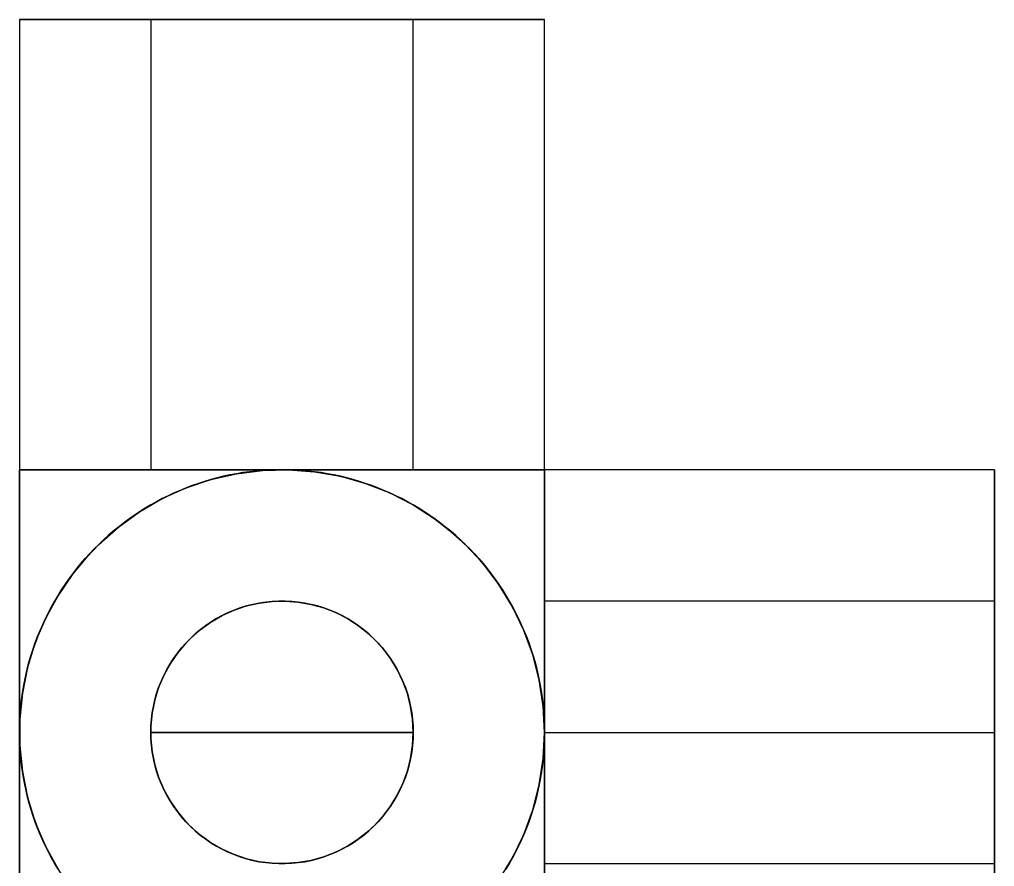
# Model space of a CAD drawing. Extents: x 0 to 2.83, y 0 to 3.3.
# Drawn here: x 0 to 1.026, y 0.609 to 1.5 of the extents above; entities that cross this region are included whole.
import ezdxf

# ---------------------------------------------------------------- set-up
doc = ezdxf.new("R2010")
doc.units = 0
doc.linetypes.add('HIDDEN', pattern=[9, 6, -3])
doc.layers.add('TOP', color=7, linetype='CONTINUOUS')
doc.layers.add('TOP_HID', color=7, linetype='HIDDEN')

msp = doc.modelspace()

# ---------------------------------------------------------------- linework, layer by layer
at = {"layer": 'TOP'}
for p, q in [((0, 1.5), (0.552632, 1.5)), ((0, 1.5), (0, 1.026316)), ((0.552632, 1.026316), (0.552632, 1.5)), ((0.276316, 1.026316), (0, 1.026316)), ((0, 0.75), (0, 1.026316)), ((0.552632, 1.026316), (0.276316, 1.026316)), ((0.552632, 0.75), (0.552632, 1.026316)), ((1.026316, 1.026316), (0.552632, 1.026316)), ((1.026316, 1.026316), (1.026316, 0.75)), ((0.21483, 1.019388), (0.188313, 1.011927)), ((0.241958, 1.024171), (0.21483, 1.019388)), ((0.269427, 1.02623), (0.241958, 1.024171)), ((0.296965, 1.025543), (0.269427, 1.02623)), ((0.324298, 1.022118), (0.296965, 1.025543)), ((0.351153, 1.015988), (0.324298, 1.022118)), ((0.188313, 1.011927), (0.162671, 1.001863)), ((0.377265, 1.007215), (0.351153, 1.015988)), ((0.402374, 0.995886), (0.377265, 1.007215)), ((0.162671, 1.001863), (0.138158, 0.989296)), ((0.42623, 0.982112), (0.402374, 0.995886)), ((0.138158, 0.989296), (0.115018, 0.974351)), ((0.448596, 0.966032), (0.42623, 0.982112)), ((0.115018, 0.974351), (0.093482, 0.957176)), ((0.46925, 0.947805), (0.448596, 0.966032)), ((0.093482, 0.957176), (0.073762, 0.937942)), ((0.487986, 0.927612), (0.46925, 0.947805)), ((0.073762, 0.937942), (0.056055, 0.916841)), ((0.504619, 0.905654), (0.487986, 0.927612)), ((0.056055, 0.916841), (0.040538, 0.894081)), ((0.518982, 0.882149), (0.504619, 0.905654)), ((0.040538, 0.894081), (0.027364, 0.869889)), ((0.245573, 0.884694), (0.232314, 0.880964)), ((0.259137, 0.887086), (0.245573, 0.884694)), ((0.272871, 0.888115), (0.259137, 0.887086)), ((0.28664, 0.887772), (0.272871, 0.888115)), ((0.300307, 0.886059), (0.28664, 0.887772)), ((0.313735, 0.882994), (0.300307, 0.886059)), ((0.326791, 0.878608), (0.313735, 0.882994)), ((0.219493, 0.875932), (0.207237, 0.869648)), ((0.232314, 0.880964), (0.219493, 0.875932)), ((0.339345, 0.872943), (0.326791, 0.878608)), ((0.351273, 0.866056), (0.339345, 0.872943)), ((0.530934, 0.857331), (0.518982, 0.882149)), ((0.027364, 0.869889), (0.016664, 0.844506)), ((0.195667, 0.862176), (0.184899, 0.853588)), ((0.207237, 0.869648), (0.195667, 0.862176)), ((0.362456, 0.858016), (0.351273, 0.866056)), ((0.184899, 0.853588), (0.175039, 0.843971)), ((0.372783, 0.848903), (0.362456, 0.858016)), ((0.540356, 0.831446), (0.530934, 0.857331)), ((0.016664, 0.844506), (0.008544, 0.818183)), ((0.175039, 0.843971), (0.166186, 0.83342)), ((0.382151, 0.838806), (0.372783, 0.848903)), ((0.166186, 0.83342), (0.158427, 0.82204)), ((0.390467, 0.827827), (0.382151, 0.838806)), ((0.547153, 0.804751), (0.540356, 0.831446)), ((0.158427, 0.82204), (0.15184, 0.809944)), ((0.397649, 0.816075), (0.390467, 0.827827)), ((0.008544, 0.818183), (0.003086, 0.791183)), ((0.403625, 0.803665), (0.397649, 0.816075)), ((0.15184, 0.809944), (0.14649, 0.797253)), ((0.408336, 0.790723), (0.403625, 0.803665)), ((0.551259, 0.777512), (0.547153, 0.804751)), ((0.003086, 0.791183), (0.000343, 0.763773)), ((0.14649, 0.797253), (0.14243, 0.784091)), ((0.411734, 0.777375), (0.408336, 0.790723)), ((0.14243, 0.784091), (0.139701, 0.770591)), ((0.139701, 0.770591), (0.13833, 0.756887)), ((0.413787, 0.763756), (0.411734, 0.777375)), ((0.552632, 0.75), (0.551259, 0.777512)), ((0.000343, 0.763773), (0.000343, 0.736227)), ((0.414474, 0.75), (0.413787, 0.763756)), ((0, 0.75), (0, 0.473684)), ((0.414474, 0.75), (0.138158, 0.75)), ((0.13833, 0.756887), (0.13833, 0.743113)), ((0.413787, 0.736244), (0.414474, 0.75)), ((0.551259, 0.722488), (0.552632, 0.75)), ((0.552632, 0.75), (0.552632, 0.473684)), ((0.552632, 0.75), (1.026316, 0.75)), ((1.026316, 0.75), (1.026316, 0.473684)), ((0.13833, 0.743113), (0.139701, 0.729409)), ((0.000343, 0.736227), (0.003086, 0.708817)), ((0.139701, 0.729409), (0.14243, 0.715909)), ((0.411734, 0.722625), (0.413787, 0.736244)), ((0.408336, 0.709277), (0.411734, 0.722625)), ((0.547153, 0.695249), (0.551259, 0.722488)), ((0.003086, 0.708817), (0.008544, 0.681817)), ((0.14243, 0.715909), (0.14649, 0.702747)), ((0.403625, 0.696335), (0.408336, 0.709277)), ((0.14649, 0.702747), (0.15184, 0.690056)), ((0.15184, 0.690056), (0.158427, 0.67796)), ((0.397649, 0.683925), (0.403625, 0.696335)), ((0.540356, 0.668554), (0.547153, 0.695249)), ((0.008544, 0.681817), (0.016664, 0.655494)), ((0.158427, 0.67796), (0.166186, 0.66658)), ((0.390467, 0.672173), (0.397649, 0.683925)), ((0.382151, 0.661194), (0.390467, 0.672173)), ((0.530934, 0.642669), (0.540356, 0.668554)), ((0.166186, 0.66658), (0.175039, 0.656029)), ((0.372783, 0.651097), (0.382151, 0.661194)), ((0.016664, 0.655494), (0.027364, 0.630111)), ((0.175039, 0.656029), (0.184899, 0.646412)), ((0.362456, 0.641984), (0.372783, 0.651097)), ((0.184899, 0.646412), (0.195667, 0.637824)), ((0.195667, 0.637824), (0.207237, 0.630352)), ((0.351273, 0.633944), (0.362456, 0.641984)), ((0.518982, 0.617851), (0.530934, 0.642669)), ((0.027364, 0.630111), (0.040538, 0.605919)), ((0.207237, 0.630352), (0.219493, 0.624068)), ((0.326791, 0.621392), (0.339345, 0.627057)), ((0.339345, 0.627057), (0.351273, 0.633944)), ((0.219493, 0.624068), (0.232314, 0.619036)), ((0.232314, 0.619036), (0.245573, 0.615306)), ((0.300307, 0.613941), (0.313735, 0.617006)), ((0.313735, 0.617006), (0.326791, 0.621392)), ((0.504619, 0.594346), (0.518982, 0.617851)), ((0.245573, 0.615306), (0.259137, 0.612914)), ((0.259137, 0.612914), (0.272871, 0.611885)), ((0.272871, 0.611885), (0.28664, 0.612228)), ((0.28664, 0.612228), (0.300307, 0.613941))]:
    msp.add_line(p, q, dxfattribs=at)
at = {"layer": 'TOP_HID', "linetype": 'HIDDEN'}
for p, q in [((0.552632, 1.5), (0, 1.5)), ((0.414474, 1.5), (0.138158, 1.5)), ((0.138158, 1.5), (0.414474, 1.5)), ((0.138158, 1.5), (0.138158, 1.026316)), ((0.414474, 1.026316), (0.414474, 1.5)), ((0.276316, 1.026316), (0, 1.026316)), ((0, 1.026316), (0.276316, 1.026316)), ((0, 0.75), (0, 1.026316)), ((0, 1.026316), (0.276316, 1.026316)), ((0, 1.026316), (0, 0.75)), ((0, 0.75), (0, 1.026316)), ((0.138158, 1.026316), (0.414474, 1.026316)), ((0.414474, 1.026316), (0.138158, 1.026316)), ((0.414474, 1.026316), (0.138158, 1.026316)), ((0.276316, 1.026316), (0.269427, 1.02623)), ((0.269427, 1.02623), (0.276316, 1.026316)), ((0.552632, 1.026316), (0.276316, 1.026316)), ((0.276316, 1.026316), (0.552632, 1.026316)), ((0.276316, 1.026316), (0.283205, 1.02623)), ((0.283205, 1.02623), (0.276316, 1.026316)), ((0.276316, 1.026316), (0.552632, 1.026316)), ((0.552632, 0.75), (0.552632, 1.026316)), ((0.552632, 1.026316), (0.552632, 0.75)), ((0.552632, 0.75), (0.552632, 1.026316)), ((1.026316, 0.473684), (1.026316, 1.026316)), ((0.201478, 1.015988), (0.228334, 1.022118)), ((0.208133, 1.017771), (0.201478, 1.015988)), ((0.201478, 1.015988), (0.208133, 1.017771)), ((0.21483, 1.019388), (0.208133, 1.017771)), ((0.208133, 1.017771), (0.21483, 1.019388)), ((0.221565, 1.020837), (0.21483, 1.019388)), ((0.21483, 1.019388), (0.221565, 1.020837)), ((0.228334, 1.022118), (0.221565, 1.020837)), ((0.221565, 1.020837), (0.228334, 1.022118)), ((0.228334, 1.022118), (0.255667, 1.025543)), ((0.235133, 1.02323), (0.228334, 1.022118)), ((0.228334, 1.022118), (0.235133, 1.02323)), ((0.241958, 1.024171), (0.235133, 1.02323)), ((0.235133, 1.02323), (0.241958, 1.024171)), ((0.248804, 1.024943), (0.241958, 1.024171)), ((0.241958, 1.024171), (0.248804, 1.024943)), ((0.255667, 1.025543), (0.248804, 1.024943)), ((0.248804, 1.024943), (0.255667, 1.025543)), ((0.255667, 1.025543), (0.283205, 1.02623)), ((0.262543, 1.025972), (0.255667, 1.025543)), ((0.255667, 1.025543), (0.262543, 1.025972)), ((0.269427, 1.02623), (0.262543, 1.025972)), ((0.262543, 1.025972), (0.269427, 1.02623)), ((0.283205, 1.02623), (0.290089, 1.025972)), ((0.290089, 1.025972), (0.283205, 1.02623)), ((0.283205, 1.02623), (0.310674, 1.024171)), ((0.290089, 1.025972), (0.296965, 1.025543)), ((0.296965, 1.025543), (0.290089, 1.025972)), ((0.296965, 1.025543), (0.303828, 1.024943)), ((0.303828, 1.024943), (0.296965, 1.025543)), ((0.303828, 1.024943), (0.310674, 1.024171)), ((0.310674, 1.024171), (0.303828, 1.024943)), ((0.310674, 1.024171), (0.317499, 1.02323)), ((0.317499, 1.02323), (0.310674, 1.024171)), ((0.310674, 1.024171), (0.337802, 1.019388)), ((0.317499, 1.02323), (0.324298, 1.022118)), ((0.324298, 1.022118), (0.317499, 1.02323)), ((0.324298, 1.022118), (0.331067, 1.020837)), ((0.331067, 1.020837), (0.324298, 1.022118)), ((0.331067, 1.020837), (0.337802, 1.019388)), ((0.337802, 1.019388), (0.331067, 1.020837)), ((0.337802, 1.019388), (0.344499, 1.017771)), ((0.344499, 1.017771), (0.337802, 1.019388)), ((0.337802, 1.019388), (0.364319, 1.011927)), ((0.344499, 1.017771), (0.351153, 1.015988)), ((0.351153, 1.015988), (0.344499, 1.017771)), ((0.150258, 0.995886), (0.175366, 1.007215)), ((0.175366, 1.007215), (0.168985, 1.004618)), ((0.168985, 1.004618), (0.175366, 1.007215)), ((0.175366, 1.007215), (0.201478, 1.015988)), ((0.18181, 1.009652), (0.175366, 1.007215)), ((0.175366, 1.007215), (0.18181, 1.009652)), ((0.188313, 1.011927), (0.18181, 1.009652)), ((0.18181, 1.009652), (0.188313, 1.011927)), ((0.19487, 1.01404), (0.188313, 1.011927)), ((0.188313, 1.011927), (0.19487, 1.01404)), ((0.201478, 1.015988), (0.19487, 1.01404)), ((0.19487, 1.01404), (0.201478, 1.015988)), ((0.351153, 1.015988), (0.357761, 1.01404)), ((0.357761, 1.01404), (0.351153, 1.015988)), ((0.357761, 1.01404), (0.364319, 1.011927)), ((0.364319, 1.011927), (0.357761, 1.01404)), ((0.364319, 1.011927), (0.370821, 1.009652)), ((0.370821, 1.009652), (0.364319, 1.011927)), ((0.364319, 1.011927), (0.389961, 1.001863)), ((0.370821, 1.009652), (0.377265, 1.007215)), ((0.377265, 1.007215), (0.370821, 1.009652)), ((0.377265, 1.007215), (0.383646, 1.004618)), ((0.383646, 1.004618), (0.377265, 1.007215)), ((0.126402, 0.982112), (0.150258, 0.995886)), ((0.150258, 0.995886), (0.144167, 0.992666)), ((0.144167, 0.992666), (0.150258, 0.995886)), ((0.156427, 0.998952), (0.150258, 0.995886)), ((0.150258, 0.995886), (0.156427, 0.998952)), ((0.162671, 1.001863), (0.156427, 0.998952)), ((0.156427, 0.998952), (0.162671, 1.001863)), ((0.168985, 1.004618), (0.162671, 1.001863)), ((0.162671, 1.001863), (0.168985, 1.004618)), ((0.383646, 1.004618), (0.389961, 1.001863)), ((0.389961, 1.001863), (0.383646, 1.004618)), ((0.389961, 1.001863), (0.396205, 0.998952)), ((0.396205, 0.998952), (0.389961, 1.001863)), ((0.389961, 1.001863), (0.414474, 0.989296)), ((0.396205, 0.998952), (0.402374, 0.995886)), ((0.402374, 0.995886), (0.396205, 0.998952)), ((0.402374, 0.995886), (0.408465, 0.992666)), ((0.408465, 0.992666), (0.402374, 0.995886)), ((0.132235, 0.985778), (0.126402, 0.982112)), ((0.126402, 0.982112), (0.132235, 0.985778)), ((0.138158, 0.989296), (0.132235, 0.985778)), ((0.132235, 0.985778), (0.138158, 0.989296)), ((0.144167, 0.992666), (0.138158, 0.989296)), ((0.138158, 0.989296), (0.144167, 0.992666)), ((0.408465, 0.992666), (0.414474, 0.989296)), ((0.414474, 0.989296), (0.408465, 0.992666)), ((0.414474, 0.989296), (0.420397, 0.985778)), ((0.420397, 0.985778), (0.414474, 0.989296)), ((0.414474, 0.989296), (0.437613, 0.974351)), ((0.420397, 0.985778), (0.42623, 0.982112)), ((0.42623, 0.982112), (0.420397, 0.985778)), ((0.104036, 0.966032), (0.126402, 0.982112)), ((0.120662, 0.978303), (0.115018, 0.974351)), ((0.115018, 0.974351), (0.120662, 0.978303)), ((0.126402, 0.982112), (0.120662, 0.978303)), ((0.120662, 0.978303), (0.126402, 0.982112)), ((0.42623, 0.982112), (0.43197, 0.978303)), ((0.43197, 0.978303), (0.42623, 0.982112)), ((0.43197, 0.978303), (0.437613, 0.974351)), ((0.437613, 0.974351), (0.43197, 0.978303)), ((0.083382, 0.947805), (0.104036, 0.966032)), ((0.104036, 0.966032), (0.098703, 0.96167)), ((0.098703, 0.96167), (0.104036, 0.966032)), ((0.109475, 0.97026), (0.104036, 0.966032)), ((0.104036, 0.966032), (0.109475, 0.97026)), ((0.115018, 0.974351), (0.109475, 0.97026)), ((0.109475, 0.97026), (0.115018, 0.974351)), ((0.437613, 0.974351), (0.443156, 0.97026)), ((0.443156, 0.97026), (0.437613, 0.974351)), ((0.437613, 0.974351), (0.45915, 0.957176)), ((0.443156, 0.97026), (0.448596, 0.966032)), ((0.448596, 0.966032), (0.443156, 0.97026)), ((0.448596, 0.966032), (0.453928, 0.96167)), ((0.453928, 0.96167), (0.448596, 0.966032)), ((0.093482, 0.957176), (0.088373, 0.952554)), ((0.088373, 0.952554), (0.093482, 0.957176)), ((0.098703, 0.96167), (0.093482, 0.957176)), ((0.093482, 0.957176), (0.098703, 0.96167)), ((0.453928, 0.96167), (0.45915, 0.957176)), ((0.45915, 0.957176), (0.453928, 0.96167)), ((0.45915, 0.957176), (0.464258, 0.952554)), ((0.464258, 0.952554), (0.45915, 0.957176)), ((0.45915, 0.957176), (0.47887, 0.937942)), ((0.064646, 0.927612), (0.083382, 0.947805)), ((0.083382, 0.947805), (0.07851, 0.942934)), ((0.07851, 0.942934), (0.083382, 0.947805)), ((0.088373, 0.952554), (0.083382, 0.947805)), ((0.083382, 0.947805), (0.088373, 0.952554)), ((0.464258, 0.952554), (0.46925, 0.947805)), ((0.46925, 0.947805), (0.464258, 0.952554)), ((0.46925, 0.947805), (0.474121, 0.942934)), ((0.474121, 0.942934), (0.46925, 0.947805)), ((0.073762, 0.937942), (0.069139, 0.932834)), ((0.069139, 0.932834), (0.073762, 0.937942)), ((0.07851, 0.942934), (0.073762, 0.937942)), ((0.073762, 0.937942), (0.07851, 0.942934)), ((0.474121, 0.942934), (0.47887, 0.937942)), ((0.47887, 0.937942), (0.474121, 0.942934)), ((0.47887, 0.937942), (0.483492, 0.932834)), ((0.483492, 0.932834), (0.47887, 0.937942)), ((0.47887, 0.937942), (0.496576, 0.916841)), ((0.048013, 0.905654), (0.064646, 0.927612)), ((0.064646, 0.927612), (0.060283, 0.92228)), ((0.060283, 0.92228), (0.064646, 0.927612)), ((0.069139, 0.932834), (0.064646, 0.927612)), ((0.064646, 0.927612), (0.069139, 0.932834)), ((0.483492, 0.932834), (0.487986, 0.927612)), ((0.487986, 0.927612), (0.483492, 0.932834)), ((0.487986, 0.927612), (0.492348, 0.92228)), ((0.492348, 0.92228), (0.487986, 0.927612)), ((0.056055, 0.916841), (0.051964, 0.911298)), ((0.051964, 0.911298), (0.056055, 0.916841)), ((0.060283, 0.92228), (0.056055, 0.916841)), ((0.056055, 0.916841), (0.060283, 0.92228)), ((0.492348, 0.92228), (0.496576, 0.916841)), ((0.496576, 0.916841), (0.492348, 0.92228)), ((0.496576, 0.916841), (0.500667, 0.911298)), ((0.500667, 0.911298), (0.496576, 0.916841)), ((0.496576, 0.916841), (0.512094, 0.894081)), ((0.033649, 0.882149), (0.048013, 0.905654)), ((0.048013, 0.905654), (0.044203, 0.899914)), ((0.044203, 0.899914), (0.048013, 0.905654)), ((0.051964, 0.911298), (0.048013, 0.905654)), ((0.048013, 0.905654), (0.051964, 0.911298)), ((0.500667, 0.911298), (0.504619, 0.905654)), ((0.504619, 0.905654), (0.500667, 0.911298)), ((0.504619, 0.905654), (0.508428, 0.899914)), ((0.508428, 0.899914), (0.504619, 0.905654)), ((0.040538, 0.894081), (0.037019, 0.888158)), ((0.037019, 0.888158), (0.040538, 0.894081)), ((0.044203, 0.899914), (0.040538, 0.894081)), ((0.040538, 0.894081), (0.044203, 0.899914)), ((0.508428, 0.899914), (0.512094, 0.894081)), ((0.512094, 0.894081), (0.508428, 0.899914)), ((0.512094, 0.894081), (0.515612, 0.888158)), ((0.515612, 0.888158), (0.512094, 0.894081)), ((0.512094, 0.894081), (0.525268, 0.869889)), ((0, 0.881579), (0, 0.885965)), ((0, 0.885965), (0, 0.881579)), ((0.037019, 0.888158), (0.033649, 0.882149)), ((0.033649, 0.882149), (0.037019, 0.888158)), ((0.225841, 0.878608), (0.238897, 0.882994)), ((0.238897, 0.882994), (0.232314, 0.880964)), ((0.232314, 0.880964), (0.238897, 0.882994)), ((0.238897, 0.882994), (0.252325, 0.886059)), ((0.245573, 0.884694), (0.238897, 0.882994)), ((0.238897, 0.882994), (0.245573, 0.884694)), ((0.252325, 0.886059), (0.245573, 0.884694)), ((0.245573, 0.884694), (0.252325, 0.886059)), ((0.252325, 0.886059), (0.265991, 0.887772)), ((0.259137, 0.887086), (0.252325, 0.886059)), ((0.252325, 0.886059), (0.259137, 0.887086)), ((0.265991, 0.887772), (0.259137, 0.887086)), ((0.259137, 0.887086), (0.265991, 0.887772)), ((0.265991, 0.887772), (0.27976, 0.888115)), ((0.272871, 0.888115), (0.265991, 0.887772)), ((0.265991, 0.887772), (0.272871, 0.888115)), ((0.27976, 0.888115), (0.272871, 0.888115)), ((0.272871, 0.888115), (0.27976, 0.888115)), ((0.27976, 0.888115), (0.293495, 0.887086)), ((0.28664, 0.887772), (0.27976, 0.888115)), ((0.27976, 0.888115), (0.28664, 0.887772)), ((0.293495, 0.887086), (0.28664, 0.887772)), ((0.28664, 0.887772), (0.293495, 0.887086)), ((0.293495, 0.887086), (0.307059, 0.884694)), ((0.300307, 0.886059), (0.293495, 0.887086)), ((0.293495, 0.887086), (0.300307, 0.886059)), ((0.307059, 0.884694), (0.300307, 0.886059)), ((0.300307, 0.886059), (0.307059, 0.884694)), ((0.307059, 0.884694), (0.320317, 0.880964)), ((0.313735, 0.882994), (0.307059, 0.884694)), ((0.307059, 0.884694), (0.313735, 0.882994)), ((0.320317, 0.880964), (0.313735, 0.882994)), ((0.313735, 0.882994), (0.320317, 0.880964)), ((0.515612, 0.888158), (0.518982, 0.882149)), ((0.518982, 0.882149), (0.515612, 0.888158)), ((0.552632, 0.75), (0.552632, 0.888158)), ((0.552632, 0.888158), (0.552632, 0.75)), ((1.026316, 0.888158), (0.552632, 0.888158)), ((1.026316, 0.611842), (1.026316, 0.888158)), ((1.026316, 0.888158), (1.026316, 0.75)), ((0, 0.877193), (0, 0.881579)), ((0, 0.881579), (0, 0.877193)), ((0, 0.872807), (0, 0.877193)), ((0, 0.877193), (0, 0.872807)), ((0, 0.868421), (0, 0.872807)), ((0, 0.872807), (0, 0.868421)), ((0.021697, 0.857331), (0.033649, 0.882149)), ((0.03043, 0.876058), (0.027364, 0.869889)), ((0.027364, 0.869889), (0.03043, 0.876058)), ((0.033649, 0.882149), (0.03043, 0.876058)), ((0.03043, 0.876058), (0.033649, 0.882149)), ((0.201359, 0.866056), (0.213287, 0.872943)), ((0.213287, 0.872943), (0.207237, 0.869648)), ((0.207237, 0.869648), (0.213287, 0.872943)), ((0.213287, 0.872943), (0.225841, 0.878608)), ((0.219493, 0.875932), (0.213287, 0.872943)), ((0.213287, 0.872943), (0.219493, 0.875932)), ((0.225841, 0.878608), (0.219493, 0.875932)), ((0.219493, 0.875932), (0.225841, 0.878608)), ((0.232314, 0.880964), (0.225841, 0.878608)), ((0.225841, 0.878608), (0.232314, 0.880964)), ((0.320317, 0.880964), (0.333138, 0.875932)), ((0.326791, 0.878608), (0.320317, 0.880964)), ((0.320317, 0.880964), (0.326791, 0.878608)), ((0.333138, 0.875932), (0.326791, 0.878608)), ((0.326791, 0.878608), (0.333138, 0.875932)), ((0.333138, 0.875932), (0.345395, 0.869648)), ((0.339345, 0.872943), (0.333138, 0.875932)), ((0.333138, 0.875932), (0.339345, 0.872943)), ((0.345395, 0.869648), (0.339345, 0.872943)), ((0.339345, 0.872943), (0.345395, 0.869648)), ((0.518982, 0.882149), (0.522201, 0.876058)), ((0.522201, 0.876058), (0.518982, 0.882149)), ((0.522201, 0.876058), (0.525268, 0.869889)), ((0.525268, 0.869889), (0.522201, 0.876058)), ((0, 0.864035), (0, 0.868421)), ((0, 0.868421), (0, 0.864035)), ((0, 0.859649), (0, 0.864035)), ((0, 0.864035), (0, 0.859649)), ((0.024452, 0.863645), (0.021697, 0.857331)), ((0.021697, 0.857331), (0.024452, 0.863645)), ((0.027364, 0.869889), (0.024452, 0.863645)), ((0.024452, 0.863645), (0.027364, 0.869889)), ((0.190176, 0.858016), (0.201359, 0.866056)), ((0.195667, 0.862176), (0.190176, 0.858016)), ((0.190176, 0.858016), (0.195667, 0.862176)), ((0.201359, 0.866056), (0.195667, 0.862176)), ((0.195667, 0.862176), (0.201359, 0.866056)), ((0.207237, 0.869648), (0.201359, 0.866056)), ((0.201359, 0.866056), (0.207237, 0.869648)), ((0.345395, 0.869648), (0.356965, 0.862176)), ((0.351273, 0.866056), (0.345395, 0.869648)), ((0.345395, 0.869648), (0.351273, 0.866056)), ((0.356965, 0.862176), (0.351273, 0.866056)), ((0.351273, 0.866056), (0.356965, 0.862176)), ((0.356965, 0.862176), (0.367733, 0.853588)), ((0.362456, 0.858016), (0.356965, 0.862176)), ((0.356965, 0.862176), (0.362456, 0.858016)), ((0.525268, 0.869889), (0.528179, 0.863645)), ((0.528179, 0.863645), (0.525268, 0.869889)), ((0.525268, 0.869889), (0.535968, 0.844506)), ((0.528179, 0.863645), (0.530934, 0.857331)), ((0.530934, 0.857331), (0.528179, 0.863645)), ((0, 0.855263), (0, 0.859649)), ((0, 0.859649), (0, 0.855263)), ((0, 0.850877), (0, 0.855263)), ((0, 0.855263), (0, 0.850877)), ((0.012276, 0.831446), (0.021697, 0.857331)), ((0.021697, 0.857331), (0.019101, 0.850949)), ((0.019101, 0.850949), (0.021697, 0.857331)), ((0.179849, 0.848903), (0.190176, 0.858016)), ((0.184899, 0.853588), (0.179849, 0.848903)), ((0.179849, 0.848903), (0.184899, 0.853588)), ((0.190176, 0.858016), (0.184899, 0.853588)), ((0.184899, 0.853588), (0.190176, 0.858016)), ((0.367733, 0.853588), (0.362456, 0.858016)), ((0.362456, 0.858016), (0.367733, 0.853588)), ((0.367733, 0.853588), (0.377593, 0.843971)), ((0.372783, 0.848903), (0.367733, 0.853588)), ((0.367733, 0.853588), (0.372783, 0.848903)), ((0.530934, 0.857331), (0.533531, 0.850949)), ((0.533531, 0.850949), (0.530934, 0.857331)), ((0, 0.846491), (0, 0.850877)), ((0, 0.850877), (0, 0.846491)), ((0, 0.842105), (0, 0.846491)), ((0, 0.846491), (0, 0.842105)), ((0, 0.837719), (0, 0.842105)), ((0, 0.842105), (0, 0.837719)), ((0.016664, 0.844506), (0.014388, 0.838003)), ((0.014388, 0.838003), (0.016664, 0.844506)), ((0.019101, 0.850949), (0.016664, 0.844506)), ((0.016664, 0.844506), (0.019101, 0.850949)), ((0.170481, 0.838806), (0.179849, 0.848903)), ((0.175039, 0.843971), (0.170481, 0.838806)), ((0.170481, 0.838806), (0.175039, 0.843971)), ((0.179849, 0.848903), (0.175039, 0.843971)), ((0.175039, 0.843971), (0.179849, 0.848903)), ((0.377593, 0.843971), (0.372783, 0.848903)), ((0.372783, 0.848903), (0.377593, 0.843971)), ((0.377593, 0.843971), (0.386446, 0.83342)), ((0.382151, 0.838806), (0.377593, 0.843971)), ((0.377593, 0.843971), (0.382151, 0.838806)), ((0.533531, 0.850949), (0.535968, 0.844506)), ((0.535968, 0.844506), (0.533531, 0.850949)), ((0.535968, 0.844506), (0.538243, 0.838003)), ((0.538243, 0.838003), (0.535968, 0.844506)), ((0.535968, 0.844506), (0.544087, 0.818183)), ((0, 0.833333), (0, 0.837719)), ((0, 0.837719), (0, 0.833333)), ((0, 0.828947), (0, 0.833333)), ((0, 0.833333), (0, 0.828947)), ((0.005479, 0.804751), (0.012276, 0.831446)), ((0.012276, 0.831446), (0.010328, 0.824837)), ((0.010328, 0.824837), (0.012276, 0.831446)), ((0.014388, 0.838003), (0.012276, 0.831446)), ((0.012276, 0.831446), (0.014388, 0.838003)), ((0.162164, 0.827827), (0.170481, 0.838806)), ((0.166186, 0.83342), (0.162164, 0.827827)), ((0.162164, 0.827827), (0.166186, 0.83342)), ((0.170481, 0.838806), (0.166186, 0.83342)), ((0.166186, 0.83342), (0.170481, 0.838806)), ((0.386446, 0.83342), (0.382151, 0.838806)), ((0.382151, 0.838806), (0.386446, 0.83342)), ((0.386446, 0.83342), (0.394205, 0.82204)), ((0.390467, 0.827827), (0.386446, 0.83342)), ((0.386446, 0.83342), (0.390467, 0.827827)), ((0.538243, 0.838003), (0.540356, 0.831446)), ((0.540356, 0.831446), (0.538243, 0.838003)), ((0.540356, 0.831446), (0.542304, 0.824837)), ((0.542304, 0.824837), (0.540356, 0.831446)), ((0, 0.824561), (0, 0.828947)), ((0, 0.828947), (0, 0.824561)), ((0, 0.820175), (0, 0.824561)), ((0, 0.824561), (0, 0.820175)), ((0.010328, 0.824837), (0.008544, 0.818183)), ((0.008544, 0.818183), (0.010328, 0.824837)), ((0.154983, 0.816075), (0.162164, 0.827827)), ((0.158427, 0.82204), (0.154983, 0.816075)), ((0.154983, 0.816075), (0.158427, 0.82204)), ((0.162164, 0.827827), (0.158427, 0.82204)), ((0.158427, 0.82204), (0.162164, 0.827827)), ((0.394205, 0.82204), (0.390467, 0.827827)), ((0.390467, 0.827827), (0.394205, 0.82204)), ((0.394205, 0.82204), (0.400792, 0.809944)), ((0.397649, 0.816075), (0.394205, 0.82204)), ((0.394205, 0.82204), (0.397649, 0.816075)), ((0.542304, 0.824837), (0.544087, 0.818183)), ((0.544087, 0.818183), (0.542304, 0.824837)), ((0, 0.815789), (0, 0.820175)), ((0, 0.820175), (0, 0.815789)), ((0, 0.811404), (0, 0.815789)), ((0, 0.815789), (0, 0.811404)), ((0, 0.807018), (0, 0.811404)), ((0, 0.811404), (0, 0.807018)), ((0.006928, 0.811486), (0.005479, 0.804751)), ((0.005479, 0.804751), (0.006928, 0.811486)), ((0.008544, 0.818183), (0.006928, 0.811486)), ((0.006928, 0.811486), (0.008544, 0.818183)), ((0.149007, 0.803665), (0.154983, 0.816075)), ((0.154983, 0.816075), (0.15184, 0.809944)), ((0.15184, 0.809944), (0.154983, 0.816075)), ((0.400792, 0.809944), (0.397649, 0.816075)), ((0.397649, 0.816075), (0.400792, 0.809944)), ((0.544087, 0.818183), (0.545704, 0.811486)), ((0.545704, 0.811486), (0.544087, 0.818183)), ((0.544087, 0.818183), (0.549545, 0.791183)), ((0.545704, 0.811486), (0.547153, 0.804751)), ((0.547153, 0.804751), (0.545704, 0.811486)), ((0, 0.802632), (0, 0.807018)), ((0, 0.807018), (0, 0.802632)), ((0, 0.798246), (0, 0.802632)), ((0, 0.802632), (0, 0.798246)), ((0.001373, 0.777512), (0.005479, 0.804751)), ((0.005479, 0.804751), (0.004198, 0.797982)), ((0.004198, 0.797982), (0.005479, 0.804751)), ((0.144296, 0.790723), (0.149007, 0.803665)), ((0.149007, 0.803665), (0.14649, 0.797253)), ((0.14649, 0.797253), (0.149007, 0.803665)), ((0.15184, 0.809944), (0.149007, 0.803665)), ((0.149007, 0.803665), (0.15184, 0.809944)), ((0.400792, 0.809944), (0.406142, 0.797253)), ((0.403625, 0.803665), (0.400792, 0.809944)), ((0.400792, 0.809944), (0.403625, 0.803665)), ((0.406142, 0.797253), (0.403625, 0.803665)), ((0.403625, 0.803665), (0.406142, 0.797253)), ((0.547153, 0.804751), (0.548434, 0.797982)), ((0.548434, 0.797982), (0.547153, 0.804751)), ((0, 0.79386), (0, 0.798246)), ((0, 0.798246), (0, 0.79386)), ((0, 0.789474), (0, 0.79386)), ((0, 0.79386), (0, 0.789474)), ((0.003086, 0.791183), (0.002144, 0.784358)), ((0.002144, 0.784358), (0.003086, 0.791183)), ((0.004198, 0.797982), (0.003086, 0.791183)), ((0.003086, 0.791183), (0.004198, 0.797982)), ((0.140897, 0.777375), (0.144296, 0.790723)), ((0.144296, 0.790723), (0.14243, 0.784091)), ((0.14243, 0.784091), (0.144296, 0.790723)), ((0.14649, 0.797253), (0.144296, 0.790723)), ((0.144296, 0.790723), (0.14649, 0.797253)), ((0.406142, 0.797253), (0.410201, 0.784091)), ((0.408336, 0.790723), (0.406142, 0.797253)), ((0.406142, 0.797253), (0.408336, 0.790723)), ((0.410201, 0.784091), (0.408336, 0.790723)), ((0.408336, 0.790723), (0.410201, 0.784091)), ((0.548434, 0.797982), (0.549545, 0.791183)), ((0.549545, 0.791183), (0.548434, 0.797982)), ((0.549545, 0.791183), (0.550487, 0.784358)), ((0.550487, 0.784358), (0.549545, 0.791183)), ((0.549545, 0.791183), (0.552288, 0.763773)), ((0, 0.785088), (0, 0.789474)), ((0, 0.789474), (0, 0.785088)), ((0, 0.780702), (0, 0.785088)), ((0, 0.785088), (0, 0.780702)), ((0, 0.776316), (0, 0.780702)), ((0, 0.780702), (0, 0.776316)), ((0.002144, 0.784358), (0.001373, 0.777512)), ((0.001373, 0.777512), (0.002144, 0.784358)), ((0.14243, 0.784091), (0.140897, 0.777375)), ((0.140897, 0.777375), (0.14243, 0.784091)), ((0.410201, 0.784091), (0.412931, 0.770591)), ((0.411734, 0.777375), (0.410201, 0.784091)), ((0.410201, 0.784091), (0.411734, 0.777375)), ((0.550487, 0.784358), (0.551259, 0.777512)), ((0.551259, 0.777512), (0.550487, 0.784358)), ((0, 0.75), (0.001373, 0.777512)), ((0, 0.77193), (0, 0.776316)), ((0, 0.776316), (0, 0.77193)), ((0, 0.767544), (0, 0.77193)), ((0, 0.77193), (0, 0.767544)), ((0.000773, 0.770649), (0.000343, 0.763773)), ((0.000343, 0.763773), (0.000773, 0.770649)), ((0.001373, 0.777512), (0.000773, 0.770649)), ((0.000773, 0.770649), (0.001373, 0.777512)), ((0.138844, 0.763756), (0.140897, 0.777375)), ((0.139701, 0.770591), (0.138844, 0.763756)), ((0.138844, 0.763756), (0.139701, 0.770591)), ((0.140897, 0.777375), (0.139701, 0.770591)), ((0.139701, 0.770591), (0.140897, 0.777375)), ((0.412931, 0.770591), (0.411734, 0.777375)), ((0.411734, 0.777375), (0.412931, 0.770591)), ((0.412931, 0.770591), (0.414302, 0.756887)), ((0.413787, 0.763756), (0.412931, 0.770591)), ((0.412931, 0.770591), (0.413787, 0.763756)), ((0.551259, 0.777512), (0.551859, 0.770649)), ((0.551859, 0.770649), (0.551259, 0.777512)), ((0.551859, 0.770649), (0.552288, 0.763773)), ((0.552288, 0.763773), (0.551859, 0.770649)), ((0, 0.763158), (0, 0.767544)), ((0, 0.767544), (0, 0.763158)), ((0, 0.758772), (0, 0.763158)), ((0, 0.763158), (0, 0.758772)), ((0.000343, 0.763773), (0.000086, 0.756889)), ((0.000086, 0.756889), (0.000343, 0.763773)), ((0.138158, 0.75), (0.138844, 0.763756)), ((0.138844, 0.763756), (0.13833, 0.756887)), ((0.13833, 0.756887), (0.138844, 0.763756)), ((0.414302, 0.756887), (0.413787, 0.763756)), ((0.413787, 0.763756), (0.414302, 0.756887)), ((0.552288, 0.763773), (0.552546, 0.756889)), ((0.552546, 0.756889), (0.552288, 0.763773)), ((0.552288, 0.763773), (0.552288, 0.736227)), ((0, 0.754386), (0, 0.758772)), ((0, 0.758772), (0, 0.754386)), ((0.000086, 0.756889), (0, 0.75)), ((0, 0.75), (0.000086, 0.756889)), ((0, 0.75), (0, 0.754386)), ((0, 0.754386), (0, 0.75)), ((0, 0.75), (0.000086, 0.743111)), ((0.000086, 0.743111), (0, 0.75)), ((0.001373, 0.722488), (0, 0.75)), ((0, 0.75), (0, 0.473684)), ((0, 0.75), (0, 0.473684)), ((0, 0.473684), (0, 0.75)), ((0, 0.75), (0, 0.745614)), ((0, 0.745614), (0, 0.75)), ((0.13833, 0.756887), (0.138158, 0.75)), ((0.138158, 0.75), (0.13833, 0.756887)), ((0.138844, 0.736244), (0.138158, 0.75)), ((0.138158, 0.75), (0.13833, 0.743113)), ((0.13833, 0.743113), (0.138158, 0.75)), ((0.138158, 0.75), (0.414474, 0.75)), ((0.414302, 0.756887), (0.414302, 0.743113)), ((0.414474, 0.75), (0.414302, 0.756887)), ((0.414302, 0.756887), (0.414474, 0.75)), ((0.414302, 0.743113), (0.414474, 0.75)), ((0.414474, 0.75), (0.414302, 0.743113)), ((0.552546, 0.756889), (0.552632, 0.75)), ((0.552632, 0.75), (0.552546, 0.756889)), ((0.552546, 0.743111), (0.552632, 0.75)), ((0.552632, 0.75), (0.552546, 0.743111)), ((0.552632, 0.473684), (0.552632, 0.75)), ((0.552632, 0.75), (0.552632, 0.473684)), ((0.552632, 0.75), (0.552632, 0.473684)), ((0.552632, 0.75), (0.552632, 0.611842)), ((0.552632, 0.611842), (0.552632, 0.75)), ((0.552632, 0.75), (1.026316, 0.75)), ((1.026316, 0.75), (1.026316, 0.611842)), ((0, 0.745614), (0, 0.741228)), ((0, 0.741228), (0, 0.745614)), ((0, 0.741228), (0, 0.736842)), ((0, 0.736842), (0, 0.741228)), ((0.000086, 0.743111), (0.000343, 0.736227)), ((0.000343, 0.736227), (0.000086, 0.743111)), ((0.13833, 0.743113), (0.138844, 0.736244)), ((0.138844, 0.736244), (0.13833, 0.743113)), ((0.414302, 0.743113), (0.412931, 0.729409)), ((0.413787, 0.736244), (0.414302, 0.743113)), ((0.414302, 0.743113), (0.413787, 0.736244)), ((0.552288, 0.736227), (0.552546, 0.743111)), ((0.552546, 0.743111), (0.552288, 0.736227)), ((0, 0.736842), (0, 0.732456)), ((0, 0.732456), (0, 0.736842)), ((0, 0.732456), (0, 0.72807)), ((0, 0.72807), (0, 0.732456)), ((0.000343, 0.736227), (0.000773, 0.729351)), ((0.000773, 0.729351), (0.000343, 0.736227)), ((0.000773, 0.729351), (0.001373, 0.722488)), ((0.001373, 0.722488), (0.000773, 0.729351)), ((0.140897, 0.722625), (0.138844, 0.736244)), ((0.138844, 0.736244), (0.139701, 0.729409)), ((0.139701, 0.729409), (0.138844, 0.736244)), ((0.139701, 0.729409), (0.140897, 0.722625)), ((0.140897, 0.722625), (0.139701, 0.729409)), ((0.412931, 0.729409), (0.410201, 0.715909)), ((0.411734, 0.722625), (0.412931, 0.729409)), ((0.412931, 0.729409), (0.411734, 0.722625)), ((0.412931, 0.729409), (0.413787, 0.736244)), ((0.413787, 0.736244), (0.412931, 0.729409)), ((0.552288, 0.736227), (0.549545, 0.708817)), ((0.551259, 0.722488), (0.551859, 0.729351)), ((0.551859, 0.729351), (0.551259, 0.722488)), ((0.551859, 0.729351), (0.552288, 0.736227)), ((0.552288, 0.736227), (0.551859, 0.729351)), ((0, 0.72807), (0, 0.723684)), ((0, 0.723684), (0, 0.72807)), ((0, 0.723684), (0, 0.719298)), ((0, 0.719298), (0, 0.723684)), ((0, 0.719298), (0, 0.714912)), ((0, 0.714912), (0, 0.719298)), ((0.001373, 0.722488), (0.002144, 0.715642)), ((0.002144, 0.715642), (0.001373, 0.722488)), ((0.005479, 0.695249), (0.001373, 0.722488)), ((0.144296, 0.709277), (0.140897, 0.722625)), ((0.140897, 0.722625), (0.14243, 0.715909)), ((0.14243, 0.715909), (0.140897, 0.722625)), ((0.410201, 0.715909), (0.411734, 0.722625)), ((0.411734, 0.722625), (0.410201, 0.715909)), ((0.550487, 0.715642), (0.551259, 0.722488)), ((0.551259, 0.722488), (0.550487, 0.715642)), ((0, 0.714912), (0, 0.710526)), ((0, 0.710526), (0, 0.714912)), ((0, 0.710526), (0, 0.70614)), ((0, 0.70614), (0, 0.710526)), ((0.002144, 0.715642), (0.003086, 0.708817)), ((0.003086, 0.708817), (0.002144, 0.715642)), ((0.003086, 0.708817), (0.004198, 0.702018)), ((0.004198, 0.702018), (0.003086, 0.708817)), ((0.14243, 0.715909), (0.144296, 0.709277)), ((0.144296, 0.709277), (0.14243, 0.715909)), ((0.149007, 0.696335), (0.144296, 0.709277)), ((0.144296, 0.709277), (0.14649, 0.702747)), ((0.14649, 0.702747), (0.144296, 0.709277)), ((0.410201, 0.715909), (0.406142, 0.702747)), ((0.406142, 0.702747), (0.408336, 0.709277)), ((0.408336, 0.709277), (0.406142, 0.702747)), ((0.408336, 0.709277), (0.410201, 0.715909)), ((0.410201, 0.715909), (0.408336, 0.709277)), ((0.549545, 0.708817), (0.544087, 0.681817)), ((0.548434, 0.702018), (0.549545, 0.708817)), ((0.549545, 0.708817), (0.548434, 0.702018)), ((0.549545, 0.708817), (0.550487, 0.715642)), ((0.550487, 0.715642), (0.549545, 0.708817)), ((0, 0.70614), (0, 0.701754)), ((0, 0.701754), (0, 0.70614)), ((0, 0.701754), (0, 0.697368)), ((0, 0.697368), (0, 0.701754)), ((0.004198, 0.702018), (0.005479, 0.695249)), ((0.005479, 0.695249), (0.004198, 0.702018)), ((0.14649, 0.702747), (0.149007, 0.696335)), ((0.149007, 0.696335), (0.14649, 0.702747)), ((0.406142, 0.702747), (0.400792, 0.690056)), ((0.403625, 0.696335), (0.406142, 0.702747)), ((0.406142, 0.702747), (0.403625, 0.696335)), ((0.547153, 0.695249), (0.548434, 0.702018)), ((0.548434, 0.702018), (0.547153, 0.695249)), ((0, 0.697368), (0, 0.692982)), ((0, 0.692982), (0, 0.697368)), ((0, 0.692982), (0, 0.688596)), ((0, 0.688596), (0, 0.692982)), ((0, 0.688596), (0, 0.684211)), ((0, 0.684211), (0, 0.688596)), ((0.005479, 0.695249), (0.006928, 0.688514)), ((0.006928, 0.688514), (0.005479, 0.695249)), ((0.012276, 0.668554), (0.005479, 0.695249)), ((0.006928, 0.688514), (0.008544, 0.681817)), ((0.008544, 0.681817), (0.006928, 0.688514)), ((0.154983, 0.683925), (0.149007, 0.696335)), ((0.149007, 0.696335), (0.15184, 0.690056)), ((0.15184, 0.690056), (0.149007, 0.696335)), ((0.15184, 0.690056), (0.154983, 0.683925)), ((0.154983, 0.683925), (0.15184, 0.690056)), ((0.400792, 0.690056), (0.394205, 0.67796)), ((0.397649, 0.683925), (0.400792, 0.690056)), ((0.400792, 0.690056), (0.397649, 0.683925)), ((0.400792, 0.690056), (0.403625, 0.696335)), ((0.403625, 0.696335), (0.400792, 0.690056)), ((0.544087, 0.681817), (0.545704, 0.688514)), ((0.545704, 0.688514), (0.544087, 0.681817)), ((0.545704, 0.688514), (0.547153, 0.695249)), ((0.547153, 0.695249), (0.545704, 0.688514)), ((0, 0.684211), (0, 0.679825)), ((0, 0.679825), (0, 0.684211)), ((0, 0.679825), (0, 0.675439)), ((0, 0.675439), (0, 0.679825)), ((0.008544, 0.681817), (0.010328, 0.675163)), ((0.010328, 0.675163), (0.008544, 0.681817)), ((0.162164, 0.672173), (0.154983, 0.683925)), ((0.154983, 0.683925), (0.158427, 0.67796)), ((0.158427, 0.67796), (0.154983, 0.683925)), ((0.158427, 0.67796), (0.162164, 0.672173)), ((0.162164, 0.672173), (0.158427, 0.67796)), ((0.394205, 0.67796), (0.386446, 0.66658)), ((0.390467, 0.672173), (0.394205, 0.67796)), ((0.394205, 0.67796), (0.390467, 0.672173)), ((0.394205, 0.67796), (0.397649, 0.683925)), ((0.397649, 0.683925), (0.394205, 0.67796)), ((0.544087, 0.681817), (0.535968, 0.655494)), ((0.542304, 0.675163), (0.544087, 0.681817)), ((0.544087, 0.681817), (0.542304, 0.675163)), ((0, 0.675439), (0, 0.671053)), ((0, 0.671053), (0, 0.675439)), ((0, 0.671053), (0, 0.666667)), ((0, 0.666667), (0, 0.671053)), ((0.010328, 0.675163), (0.012276, 0.668554)), ((0.012276, 0.668554), (0.010328, 0.675163)), ((0.012276, 0.668554), (0.014388, 0.661997)), ((0.014388, 0.661997), (0.012276, 0.668554)), ((0.021697, 0.642669), (0.012276, 0.668554)), ((0.170481, 0.661194), (0.162164, 0.672173)), ((0.162164, 0.672173), (0.166186, 0.66658)), ((0.166186, 0.66658), (0.162164, 0.672173)), ((0.386446, 0.66658), (0.390467, 0.672173)), ((0.390467, 0.672173), (0.386446, 0.66658)), ((0.538243, 0.661997), (0.540356, 0.668554)), ((0.540356, 0.668554), (0.538243, 0.661997)), ((0.540356, 0.668554), (0.542304, 0.675163)), ((0.542304, 0.675163), (0.540356, 0.668554)), ((0, 0.666667), (0, 0.662281)), ((0, 0.662281), (0, 0.666667)), ((0, 0.662281), (0, 0.657895)), ((0, 0.657895), (0, 0.662281)), ((0, 0.657895), (0, 0.653509)), ((0, 0.653509), (0, 0.657895)), ((0.014388, 0.661997), (0.016664, 0.655494)), ((0.016664, 0.655494), (0.014388, 0.661997)), ((0.166186, 0.66658), (0.170481, 0.661194)), ((0.170481, 0.661194), (0.166186, 0.66658)), ((0.179849, 0.651097), (0.170481, 0.661194)), ((0.170481, 0.661194), (0.175039, 0.656029)), ((0.175039, 0.656029), (0.170481, 0.661194)), ((0.386446, 0.66658), (0.377593, 0.656029)), ((0.377593, 0.656029), (0.382151, 0.661194)), ((0.382151, 0.661194), (0.377593, 0.656029)), ((0.382151, 0.661194), (0.386446, 0.66658)), ((0.386446, 0.66658), (0.382151, 0.661194)), ((0.535968, 0.655494), (0.538243, 0.661997)), ((0.538243, 0.661997), (0.535968, 0.655494)), ((0, 0.653509), (0, 0.649123)), ((0, 0.649123), (0, 0.653509)), ((0, 0.649123), (0, 0.644737)), ((0, 0.644737), (0, 0.649123)), ((0.016664, 0.655494), (0.019101, 0.649051)), ((0.019101, 0.649051), (0.016664, 0.655494)), ((0.019101, 0.649051), (0.021697, 0.642669)), ((0.021697, 0.642669), (0.019101, 0.649051)), ((0.175039, 0.656029), (0.179849, 0.651097)), ((0.179849, 0.651097), (0.175039, 0.656029)), ((0.190176, 0.641984), (0.179849, 0.651097)), ((0.179849, 0.651097), (0.184899, 0.646412)), ((0.184899, 0.646412), (0.179849, 0.651097)), ((0.377593, 0.656029), (0.367733, 0.646412)), ((0.367733, 0.646412), (0.372783, 0.651097)), ((0.372783, 0.651097), (0.367733, 0.646412)), ((0.372783, 0.651097), (0.377593, 0.656029)), ((0.377593, 0.656029), (0.372783, 0.651097)), ((0.535968, 0.655494), (0.525268, 0.630111)), ((0.530934, 0.642669), (0.533531, 0.649051)), ((0.533531, 0.649051), (0.530934, 0.642669)), ((0.533531, 0.649051), (0.535968, 0.655494)), ((0.535968, 0.655494), (0.533531, 0.649051)), ((0, 0.644737), (0, 0.640351)), ((0, 0.640351), (0, 0.644737)), ((0, 0.640351), (0, 0.635965)), ((0, 0.635965), (0, 0.640351)), ((0.021697, 0.642669), (0.024452, 0.636355)), ((0.024452, 0.636355), (0.021697, 0.642669)), ((0.033649, 0.617851), (0.021697, 0.642669)), ((0.024452, 0.636355), (0.027364, 0.630111)), ((0.027364, 0.630111), (0.024452, 0.636355)), ((0.184899, 0.646412), (0.190176, 0.641984)), ((0.190176, 0.641984), (0.184899, 0.646412)), ((0.201359, 0.633944), (0.190176, 0.641984)), ((0.190176, 0.641984), (0.195667, 0.637824)), ((0.195667, 0.637824), (0.190176, 0.641984)), ((0.195667, 0.637824), (0.201359, 0.633944)), ((0.201359, 0.633944), (0.195667, 0.637824)), ((0.356965, 0.637824), (0.345395, 0.630352)), ((0.351273, 0.633944), (0.356965, 0.637824)), ((0.356965, 0.637824), (0.351273, 0.633944)), ((0.367733, 0.646412), (0.356965, 0.637824)), ((0.356965, 0.637824), (0.362456, 0.641984)), ((0.362456, 0.641984), (0.356965, 0.637824)), ((0.362456, 0.641984), (0.367733, 0.646412)), ((0.367733, 0.646412), (0.362456, 0.641984)), ((0.525268, 0.630111), (0.528179, 0.636355)), ((0.528179, 0.636355), (0.525268, 0.630111)), ((0.528179, 0.636355), (0.530934, 0.642669)), ((0.530934, 0.642669), (0.528179, 0.636355)), ((0, 0.635965), (0, 0.631579)), ((0, 0.631579), (0, 0.635965)), ((0, 0.631579), (0, 0.627193)), ((0, 0.627193), (0, 0.631579)), ((0, 0.627193), (0, 0.622807)), ((0, 0.622807), (0, 0.627193)), ((0.027364, 0.630111), (0.03043, 0.623942)), ((0.03043, 0.623942), (0.027364, 0.630111)), ((0.213287, 0.627057), (0.201359, 0.633944)), ((0.201359, 0.633944), (0.207237, 0.630352)), ((0.207237, 0.630352), (0.201359, 0.633944)), ((0.207237, 0.630352), (0.213287, 0.627057)), ((0.213287, 0.627057), (0.207237, 0.630352)), ((0.225841, 0.621392), (0.213287, 0.627057)), ((0.213287, 0.627057), (0.219493, 0.624068)), ((0.219493, 0.624068), (0.213287, 0.627057)), ((0.345395, 0.630352), (0.333138, 0.624068)), ((0.333138, 0.624068), (0.339345, 0.627057)), ((0.339345, 0.627057), (0.333138, 0.624068)), ((0.339345, 0.627057), (0.345395, 0.630352)), ((0.345395, 0.630352), (0.339345, 0.627057)), ((0.345395, 0.630352), (0.351273, 0.633944)), ((0.351273, 0.633944), (0.345395, 0.630352)), ((0.525268, 0.630111), (0.512094, 0.605919)), ((0.522201, 0.623942), (0.525268, 0.630111)), ((0.525268, 0.630111), (0.522201, 0.623942)), ((0, 0.622807), (0, 0.618421)), ((0, 0.618421), (0, 0.622807)), ((0, 0.618421), (0, 0.614035)), ((0, 0.614035), (0, 0.618421)), ((0.03043, 0.623942), (0.033649, 0.617851)), ((0.033649, 0.617851), (0.03043, 0.623942)), ((0.033649, 0.617851), (0.037019, 0.611842)), ((0.037019, 0.611842), (0.033649, 0.617851)), ((0.048013, 0.594346), (0.033649, 0.617851)), ((0.219493, 0.624068), (0.225841, 0.621392)), ((0.225841, 0.621392), (0.219493, 0.624068)), ((0.238897, 0.617006), (0.225841, 0.621392)), ((0.225841, 0.621392), (0.232314, 0.619036)), ((0.232314, 0.619036), (0.225841, 0.621392)), ((0.232314, 0.619036), (0.238897, 0.617006)), ((0.238897, 0.617006), (0.232314, 0.619036)), ((0.252325, 0.613941), (0.238897, 0.617006)), ((0.238897, 0.617006), (0.245573, 0.615306)), ((0.245573, 0.615306), (0.238897, 0.617006)), ((0.320317, 0.619036), (0.307059, 0.615306)), ((0.307059, 0.615306), (0.313735, 0.617006)), ((0.313735, 0.617006), (0.307059, 0.615306)), ((0.313735, 0.617006), (0.320317, 0.619036)), ((0.320317, 0.619036), (0.313735, 0.617006)), ((0.333138, 0.624068), (0.320317, 0.619036)), ((0.320317, 0.619036), (0.326791, 0.621392)), ((0.326791, 0.621392), (0.320317, 0.619036)), ((0.326791, 0.621392), (0.333138, 0.624068)), ((0.333138, 0.624068), (0.326791, 0.621392)), ((0.515612, 0.611842), (0.518982, 0.617851)), ((0.518982, 0.617851), (0.515612, 0.611842)), ((0.518982, 0.617851), (0.522201, 0.623942)), ((0.522201, 0.623942), (0.518982, 0.617851)), ((0.037019, 0.611842), (0.040538, 0.605919)), ((0.040538, 0.605919), (0.037019, 0.611842)), ((0.245573, 0.615306), (0.252325, 0.613941)), ((0.252325, 0.613941), (0.245573, 0.615306)), ((0.265991, 0.612228), (0.252325, 0.613941)), ((0.252325, 0.613941), (0.259137, 0.612914)), ((0.259137, 0.612914), (0.252325, 0.613941)), ((0.259137, 0.612914), (0.265991, 0.612228)), ((0.265991, 0.612228), (0.259137, 0.612914)), ((0.27976, 0.611885), (0.265991, 0.612228)), ((0.265991, 0.612228), (0.272871, 0.611885)), ((0.272871, 0.611885), (0.265991, 0.612228)), ((0.272871, 0.611885), (0.27976, 0.611885)), ((0.27976, 0.611885), (0.272871, 0.611885)), ((0.293495, 0.612914), (0.27976, 0.611885)), ((0.27976, 0.611885), (0.28664, 0.612228)), ((0.28664, 0.612228), (0.27976, 0.611885)), ((0.28664, 0.612228), (0.293495, 0.612914)), ((0.293495, 0.612914), (0.28664, 0.612228)), ((0.307059, 0.615306), (0.293495, 0.612914)), ((0.293495, 0.612914), (0.300307, 0.613941)), ((0.300307, 0.613941), (0.293495, 0.612914)), ((0.300307, 0.613941), (0.307059, 0.615306)), ((0.307059, 0.615306), (0.300307, 0.613941)), ((0.512094, 0.605919), (0.515612, 0.611842)), ((0.515612, 0.611842), (0.512094, 0.605919)), ((1.026316, 0.611842), (0.552632, 0.611842))]:
    msp.add_line(p, q, dxfattribs=at)

doc.saveas('drawing.dxf')
